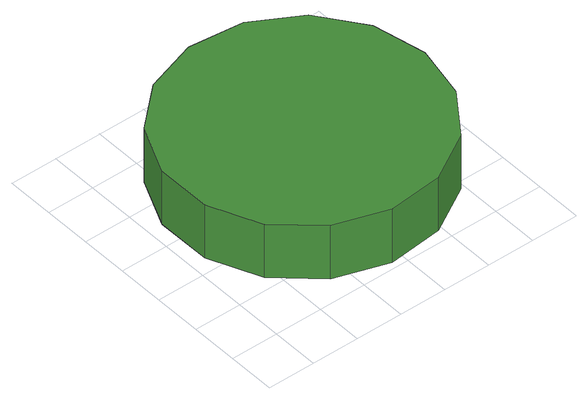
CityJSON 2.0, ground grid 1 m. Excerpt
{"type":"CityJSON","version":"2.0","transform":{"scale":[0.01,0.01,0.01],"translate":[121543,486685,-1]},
"CityObjects":{
"tree1":{"type":"SolitaryVegetationObject","attributes":{"function":"something"},"geometry":[{"type":"MultiSurface","lod":"1","boundaries":[[[0,1,2,3,4,5,6,7,8,9,10,11,12,13,14]],[[15,16,17,18,19,20,21,22,23,24,25,26,27,28,29]],[[0,29,28,1]],[[1,28,27,2]],[[2,27,26,3]],[[3,26,25,4]],[[4,25,24,5]],[[5,24,23,6]],[[6,23,22,7]],[[7,22,21,8]],[[8,21,20,9]],[[9,20,19,10]],[[10,19,18,11]],[[11,18,17,12]],[[12,17,16,13]],[[13,16,15,14]],[[14,15,29,0]]]}]}
},
"vertices":[
[583,291,218],[559,404,218],[491,498,218],[391,556,218],[276,568,218],[165,532,218],[79,455,218],[32,349,218],[32,233,218],[79,127,218],[165,50,218],[276,14,218],[391,26,218],[491,84,218],[559,178,218],[559,178,93],[491,84,93],[391,26,93],[276,14,93],[165,50,93],[79,127,93],[32,233,93],[32,349,93],[79,455,93],[165,532,93],[276,568,93],[391,556,93],[491,498,93],[559,404,93],[583,291,93]
]}
